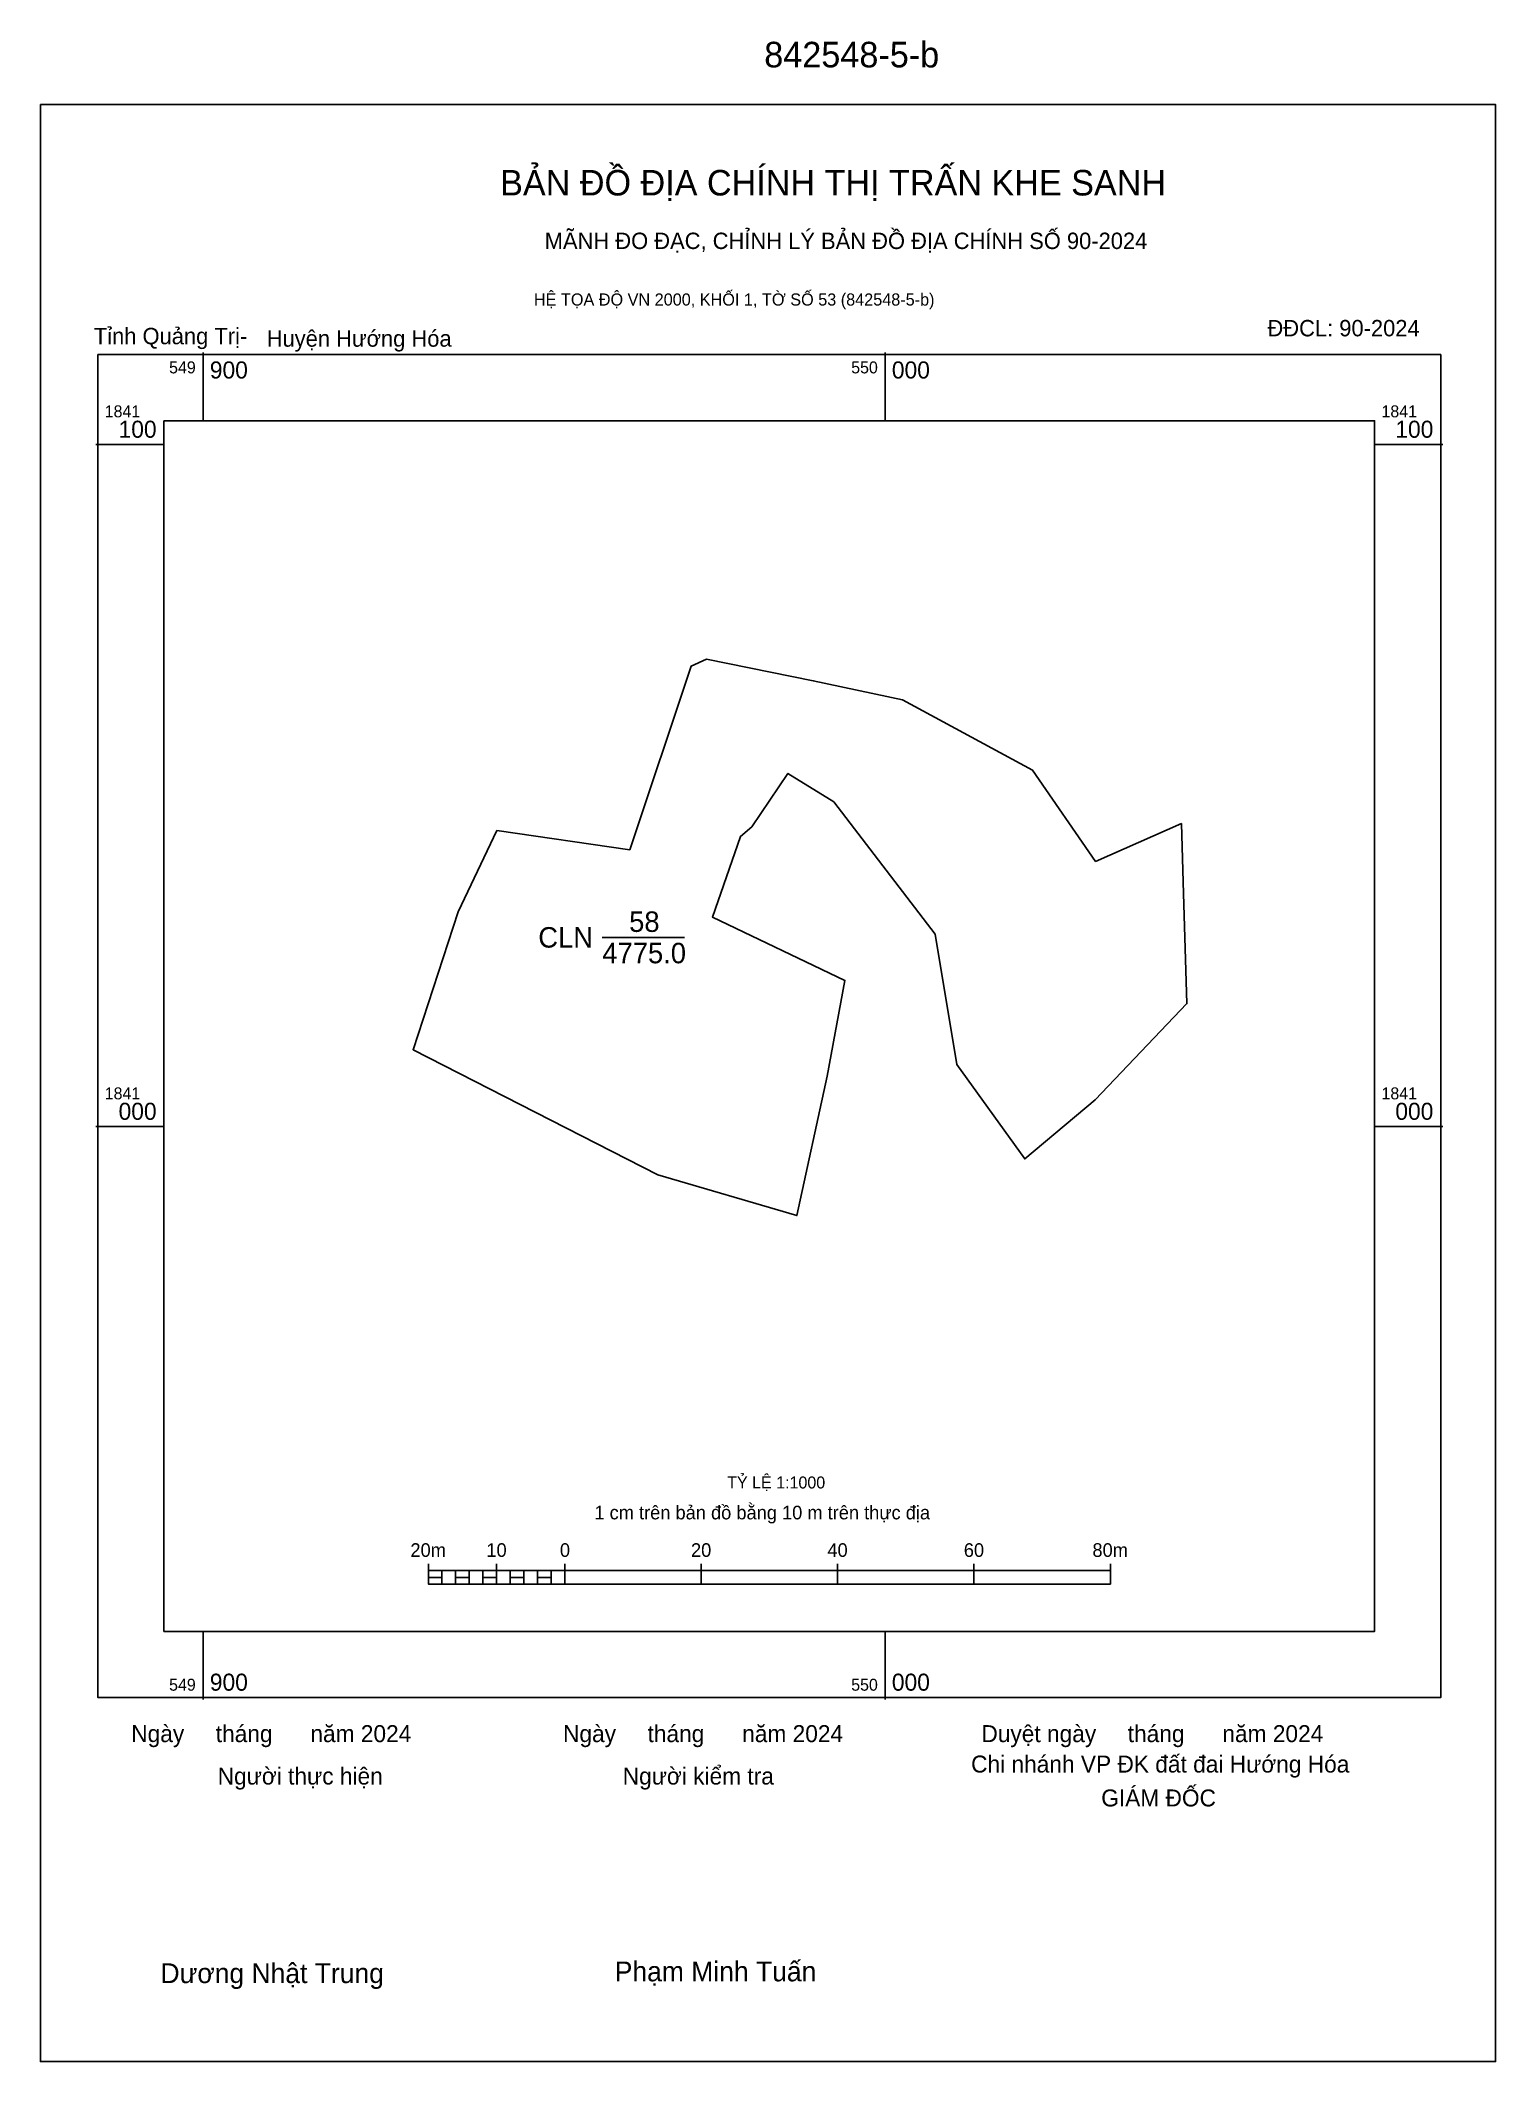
# Model space of a CAD drawing. Extents: x 549876 to 550090, y 1840863 to 1841159.
import ezdxf

# ---------------------------------------------------------------- set-up
doc = ezdxf.new("R2010")
doc.units = 0
for name, color, linetype in [('Level 10', 7, 'Continuous'), ('Level 13', 7, 'Continuous'), ('Level 15', 7, 'Continuous'), ('Level 27', 7, 'Continuous'), ('Level 6', 7, 'Continuous'), ('Level 62', 7, 'Continuous'), ('Level 63', 7, 'Continuous'), ('Level 9', 7, 'Continuous')]:
    doc.layers.add(name, color=color, linetype=linetype)

msp = doc.modelspace()

# ---------------------------------------------------------------- linework, layer by layer
at = {"layer": 'Level 10'}
msp.add_line((549958.55, 1841027.75), (549970.59, 1841027.75), dxfattribs=at)
msp.add_lwpolyline([(549987.09, 1840986.96), (549966.68, 1840992.92), (549930.8, 1841011.27), (549937.43, 1841031.47), (549943.1, 1841043.41), (549962.58, 1841040.6), (549971.59, 1841067.53), (549973.8, 1841068.54), (549989.47, 1841065.37), (550002.54, 1841062.58), (550021.64, 1841052.27), (550030.86, 1841038.88), (550043.45, 1841044.44), (550043.77, 1841034.2), (550044.27, 1841018.05), (550030.82, 1841003.95), (550020.49, 1840995.27), (550010.52, 1841009.13), (550007.33, 1841028.22), (549992.51, 1841047.6), (549985.77, 1841051.79), (549980.45, 1841043.94), (549978.8, 1841042.55), (549974.7, 1841030.72), (549994.11, 1841021.44), (549991.51, 1841007.41)], close=True, dxfattribs=at)
at = {"layer": 'Level 15'}
msp.add_lwpolyline([(549876.16, 1841149.84), (550089.52, 1841149.84), (550089.52, 1840862.92), (549876.16, 1840862.92)], close=True, dxfattribs=at)
at = {"layer": 'Level 27'}
for p, q in [((550043.77, 1841034.2), (550043.78, 1841034.2)), ((550044.27, 1841018.05), (550044.28, 1841018.06)), ((549987.09, 1840986.96), (549987.1, 1840986.96))]:
    msp.add_line(p, q, dxfattribs=at)
at = {"layer": 'Level 62'}
msp.add_lwpolyline([(549894.28, 1841103.5), (550071.79, 1841103.5), (550071.79, 1840925.99), (549894.28, 1840925.99)], close=True, dxfattribs=at)
at = {"layer": 'Level 63'}
for p, q in [((549900, 1841113.5), (549900, 1841103.5)), ((550000, 1841113.5), (550000, 1841103.5)), ((549884.28, 1841100), (549894.28, 1841100)), ((550071.79, 1841100), (550081.79, 1841100)), ((549884.28, 1841000), (549894.28, 1841000)), ((550071.79, 1841000), (550081.79, 1841000)), ((549933.04, 1840935.92), (549933.04, 1840932.92)), ((549943.04, 1840935.92), (549943.04, 1840932.92)), ((549953.04, 1840935.92), (549953.04, 1840932.92)), ((549973.04, 1840935.92), (549973.04, 1840932.92)), ((549993.04, 1840935.92), (549993.04, 1840932.92)), ((550013.04, 1840935.92), (550013.04, 1840932.92)), ((550033.04, 1840935.92), (550033.04, 1840932.92)), ((549933.04, 1840934.92), (550033.04, 1840934.92)), ((549933.04, 1840932.92), (550033.04, 1840932.92)), ((549935.04, 1840934.92), (549935.04, 1840932.92)), ((549937.04, 1840934.92), (549937.04, 1840932.92)), ((549939.04, 1840934.92), (549939.04, 1840932.92)), ((549941.04, 1840934.92), (549941.04, 1840932.92)), ((549943.04, 1840934.92), (549943.04, 1840932.92)), ((549945.04, 1840934.92), (549945.04, 1840932.92)), ((549947.04, 1840934.92), (549947.04, 1840932.92)), ((549949.04, 1840934.92), (549949.04, 1840932.92)), ((549951.04, 1840934.92), (549951.04, 1840932.92)), ((549953.04, 1840934.92), (549953.04, 1840932.92)), ((549900, 1840925.99), (549900, 1840915.99)), ((550000, 1840925.99), (550000, 1840915.99))]:
    msp.add_line(p, q, dxfattribs=at)
for points in [[(549884.59, 1841113.19), (550081.48, 1841113.19), (550081.48, 1840916.3), (549884.59, 1840916.3)], [(549933.04, 1840933.92), (549935.04, 1840933.92), (549935.04, 1840932.92), (549933.04, 1840932.92)], [(549933.04, 1840933.92), (549935.04, 1840933.92), (549935.04, 1840932.92), (549933.04, 1840932.92)], [(549937.04, 1840933.92), (549939.04, 1840933.92), (549939.04, 1840932.92), (549937.04, 1840932.92)], [(549941.04, 1840933.92), (549943.04, 1840933.92), (549943.04, 1840932.92), (549941.04, 1840932.92)], [(549945.04, 1840933.92), (549947.04, 1840933.92), (549947.04, 1840932.92), (549945.04, 1840932.92)], [(549949.04, 1840933.92), (549951.04, 1840933.92), (549951.04, 1840932.92), (549949.04, 1840932.92)]]:
    msp.add_lwpolyline(points, close=True, dxfattribs=at)

# ---------------------------------------------------------------- texts
at = {"layer": 'Level 13'}
for s, p in [('58', (549962.48, 1841028.55)), ('CLN', (549949.16, 1841026.25)), ('4775.0', (549958.55, 1841023.95))]:
    msp.add_text(s, height=3, dxfattribs=at).set_placement(p)
at = {"layer": 'Level 6'}
msp.add_text('TỶ LỆ 1:1000', height=1.7579, dxfattribs=at).set_placement((549976.85, 1840946.95))
at = {"layer": 'Level 63'}
for s, height, p in [('842548-5-b', 3.75, (549982.29, 1841155.3)), ('BẢN ĐỒ ĐỊA CHÍNH THỊ TRẤN KHE SANH', 3.7437, (549943.57, 1841136.52)), ('MÃNH ĐO ĐẠC, CHỈNH LÝ BẢN ĐỒ ĐỊA CHÍNH SỐ 90-2024', 2.4022, (549950.1, 1841128.67)), ('HỆ TỌA ĐỘ VN 2000, KHỐI 1, TỜ SỐ 53 (842548-5-b)', 1.7782, (549948.52, 1841120.38)), ('549', 1.75, (549895.03, 1841110.44)), ('900', 2.5, (549901, 1841109.69)), ('550', 1.75, (549995.04, 1841110.44)), ('000', 2.5, (550001, 1841109.69)), ('1841', 1.75, (549885.59, 1841104)), ('1841', 1.75, (550072.79, 1841104)), ('100', 2.5, (549887.62, 1841101)), ('100', 2.5, (550074.82, 1841101)), ('1841', 1.75, (549885.59, 1841004)), ('000', 2.5, (549887.62, 1841001)), ('1841', 1.75, (550072.79, 1841004)), ('000', 2.5, (550074.82, 1841001)), ('1 cm trên bản đồ bằng 10 m trên thực địa', 2, (549957.39, 1840942.42)), ('20m', 2, (549930.41, 1840936.92)), ('10', 2, (549941.55, 1840936.92)), ('0', 2, (549952.33, 1840936.92)), ('20', 2, (549971.55, 1840936.92)), ('40', 2, (549991.55, 1840936.92)), ('60', 2, (550011.55, 1840936.92)), ('80m', 2, (550030.41, 1840936.92)), ('549', 1.75, (549895.03, 1840917.3)), ('900', 2.5, (549901, 1840917.3)), ('550', 1.75, (549995.04, 1840917.3)), ('000', 2.5, (550001, 1840917.3)), ('Ngày     tháng      năm 2024', 2.4883, (549889.48, 1840909.76)), ('Ngày     tháng      năm 2024', 2.4883, (549952.79, 1840909.76)), ('Duyệt ngày     tháng      năm 2024', 2.4883, (550014.13, 1840909.76)), ('Người thực hiện', 2.4883, (549902.15, 1840903.54)), ('Người kiểm tra', 2.4883, (549961.54, 1840903.54)), ('Chi nhánh VP ĐK đất đai Hướng Hóa', 2.4883, (550012.62, 1840905.3)), ('GIÁM ĐỐC', 2.488, (550031.7, 1840900.33)), ('Dương Nhật Trung', 2.9024, (549893.77, 1840874.43)), ('Phạm Minh Tuấn', 2.9024, (549960.37, 1840874.69))]:
    msp.add_text(s, height=height, dxfattribs=at).set_placement(p)
at = {"layer": 'Level 9'}
for s, p in [('Tỉnh Quảng Trị-', (549883.99, 1841114.71)), ('Huyện Hướng Hóa', (549909.34, 1841114.35)), ('ĐĐCL: 90-2024', (550056.07, 1841115.87))]:
    msp.add_text(s, height=2.4022, dxfattribs=at).set_placement(p)

doc.saveas('drawing.dxf')
